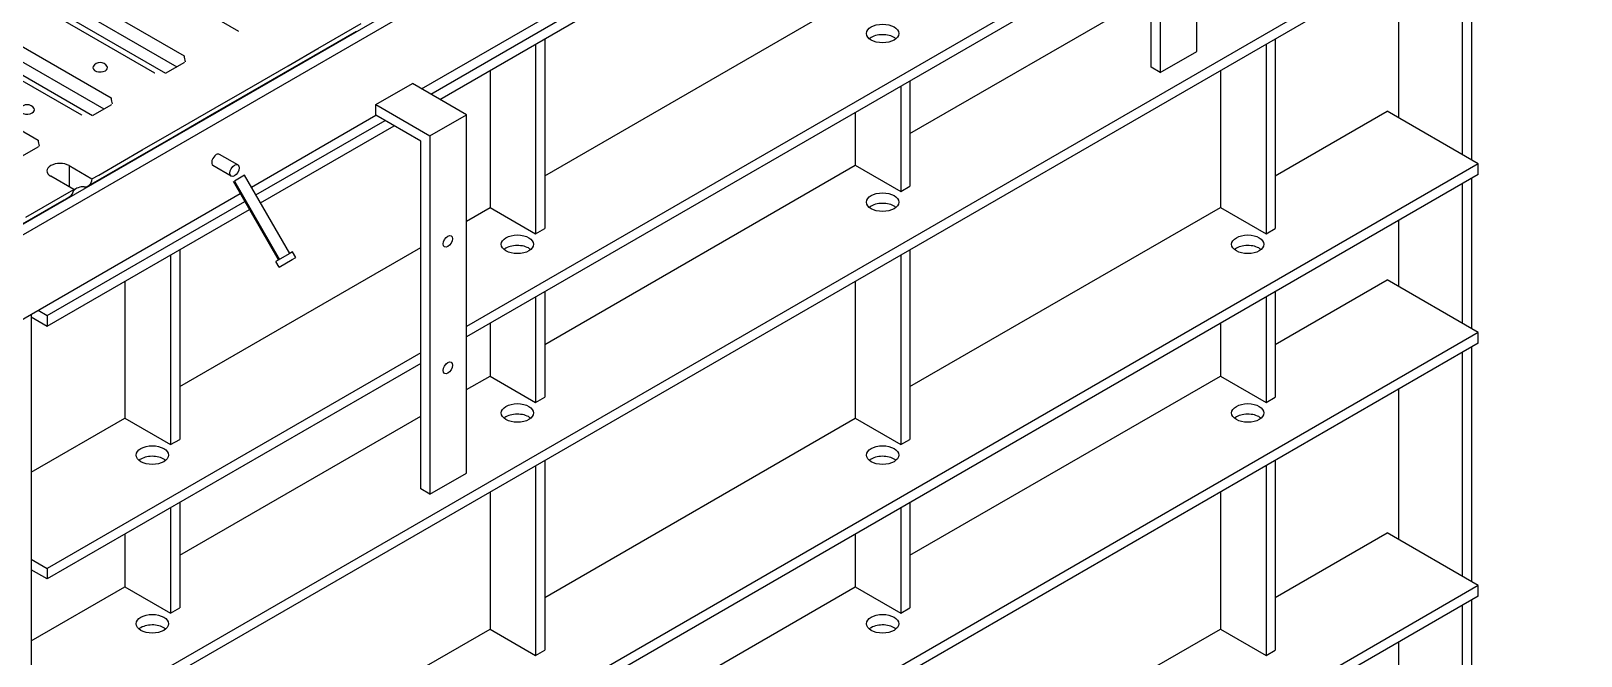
# Paper-space layout 'Layout1' of a CAD drawing. Extents: x -5 to 21.5, y -3 to 17.1.
# Drawn here: x 16.663 to 18.343, y 10.842 to 11.52 of the extents above; entities that cross this region are included whole.
import ezdxf

# ---------------------------------------------------------------- set-up
doc = ezdxf.new("R2010")
doc.units = 0
doc.header["$LTSCALE"] = 0.015748
doc.header["$MEASUREMENT"] = 0
doc.layers.add('Visible Edges', color=7, linetype='Continuous', lineweight=25)

psp = doc.layouts.get("Layout1")

# ---------------------------------------------------------------- linework, layer by layer
at = {"layer": 'Visible Edges', "color": 7, "linetype": 'Continuous', "lineweight": 25}
for p, q in [((15.0666, 10.3944), (18.3334, 12.2805)), ((15.0765, 10.3887), (18.3433, 12.2748)), ((17.9267, 11.498), (17.9267, 11.8867)), ((17.8772, 11.4809), (17.8772, 11.8581)), ((17.8871, 11.8638), (17.8871, 11.4751)), ((17.0861, 11.4575), (17.6814, 11.8012)), ((17.096, 11.4518), (17.6864, 11.7927)), ((17.1059, 11.4461), (17.6913, 11.7841)), ((16.5627, 11.7078), (16.8876, 11.5202)), ((16.4787, 11.6954), (16.8286, 11.4934)), ((16.4467, 11.6769), (16.7965, 11.4749)), ((16.4808, 11.6777), (16.8207, 11.4815)), ((16.3995, 11.6497), (16.7494, 11.4477)), ((16.4835, 11.662), (16.8084, 11.4744)), ((18.232, 11.6504), (16.6802, 10.7545)), ((16.3675, 11.6312), (16.7173, 11.4292)), ((16.4016, 11.632), (16.7415, 11.4358)), ((18.232, 11.639), (16.6802, 10.7431)), ((18.2245, 11.6347), (18.2245, 11.3804)), ((16.4043, 11.6163), (16.7292, 11.4287)), ((17.8772, 11.6285), (17.1348, 11.1998)), ((17.8772, 11.6171), (17.1348, 11.1884)), ((18.2146, 11.629), (18.2146, 11.3861)), ((16.3203, 11.604), (16.6702, 11.402)), ((18.1453, 11.589), (18.1453, 11.4261)), ((17.2197, 11.3632), (17.5563, 11.5575)), ((17.6157, 11.4089), (17.8772, 11.5599)), ((16.9703, 11.4941), (17.0155, 11.5202)), ((16.9736, 11.5012), (17.0207, 11.5284)), ((16.9736, 11.5011), (17.0207, 11.5284)), ((16.9415, 11.4826), (16.9736, 11.5012)), ((17.2098, 11.5061), (17.2098, 11.3003)), ((17.2197, 11.5118), (17.2197, 11.3061)), ((17.8871, 11.4751), (17.9267, 11.498)), ((18.0018, 11.5061), (18.0018, 11.3003)), ((18.0117, 11.5118), (18.0117, 11.3061)), ((16.8092, 11.4749), (16.8287, 11.4861)), ((16.8944, 11.4554), (16.9415, 11.4826)), ((16.8944, 11.4554), (16.9415, 11.4826)), ((16.9363, 11.4745), (16.9703, 11.4941)), ((17.8871, 11.4751), (17.8772, 11.4809)), ((16.8911, 11.4484), (16.9363, 11.4745)), ((17.0366, 11.4404), (17.0762, 11.4632)), ((17.1348, 11.4294), (17.0762, 11.4632)), ((17.1603, 11.4775), (17.1603, 11.3289)), ((17.6157, 11.4661), (17.6157, 11.3518)), ((17.9523, 11.4775), (17.9523, 11.3289)), ((16.8572, 11.4288), (16.8911, 11.4484)), ((16.8623, 11.4369), (16.8944, 11.4554)), ((17.6058, 11.4604), (17.6058, 11.3461)), ((16.7301, 11.4291), (16.7495, 11.4403)), ((16.8152, 11.4097), (16.8623, 11.4369)), ((16.8152, 11.4097), (16.8623, 11.4369)), ((17.0366, 11.4289), (17.0366, 11.4404)), ((17.0366, 11.4404), (17.0952, 11.4066)), ((17.0952, 11.4066), (17.1348, 11.4294)), ((17.1348, 11.0408), (17.1348, 11.4294)), ((17.5563, 11.4318), (17.5563, 11.3746)), ((18.0117, 11.3632), (18.133, 11.4332)), ((18.232, 11.3761), (18.133, 11.4332)), ((16.8119, 11.4027), (16.8571, 11.4288)), ((16.9016, 11.351), (17.0366, 11.4289)), ((16.9065, 11.3424), (17.0465, 11.4232)), ((16.9115, 11.3338), (17.0564, 11.4175)), ((17.0853, 11.4008), (17.0366, 11.4289)), ((16.778, 11.3831), (16.8119, 11.4027)), ((16.7831, 11.3912), (16.8152, 11.4097)), ((17.0853, 11.0236), (17.0853, 11.4008)), ((17.0952, 11.4066), (17.0952, 11.0179)), ((16.6509, 11.3834), (16.6703, 11.3946)), ((16.7327, 11.3569), (16.7779, 11.383)), ((16.736, 11.364), (16.7831, 11.3912)), ((16.736, 11.364), (16.7831, 11.3912)), ((16.8867, 11.375), (16.8669, 11.3864)), ((18.232, 11.3761), (16.6802, 10.4802)), ((18.232, 11.3646), (16.6802, 10.4687)), ((16.7089, 11.3483), (16.684, 11.3628)), ((16.7038, 11.3742), (16.7287, 11.3598)), ((16.7038, 11.3742), (16.7038, 11.3513)), ((16.7287, 11.3598), (16.736, 11.364)), ((16.8797, 11.3629), (16.8599, 11.3743)), ((16.8942, 11.3639), (16.8832, 11.3575)), ((16.9432, 11.279), (16.8942, 11.3639)), ((17.2197, 11.1803), (17.5563, 11.3746)), ((17.5563, 11.3746), (17.6058, 11.3461)), ((18.232, 11.3646), (18.232, 11.3761)), ((16.6568, 11.3183), (16.7039, 11.3455)), ((16.6568, 11.3183), (16.7039, 11.3455)), ((16.7039, 11.3455), (16.7089, 11.3483)), ((16.7245, 11.3522), (16.7327, 11.3569)), ((16.931, 11.272), (16.882, 11.3569)), ((16.8832, 11.3575), (16.9322, 11.2726)), ((17.6058, 11.3461), (17.6157, 11.3518)), ((18.2146, 11.3546), (18.2146, 11.2032)), ((18.2245, 11.3604), (18.2245, 11.1975)), ((16.2941, 11.0003), (16.8895, 11.344)), ((16.6535, 11.3112), (16.6987, 11.3373)), ((16.6802, 11.2117), (16.8944, 11.3354)), ((16.6988, 11.3373), (16.7047, 11.3408)), ((16.7038, 11.3402), (16.7038, 11.3397)), ((17.1348, 11.3141), (17.1603, 11.3289)), ((17.1603, 11.3289), (17.2098, 11.3003)), ((17.6157, 11.1346), (17.9523, 11.3289)), ((17.9523, 11.3289), (18.0018, 11.3003)), ((16.6802, 11.2003), (16.8994, 11.3268)), ((18.1453, 11.3146), (18.1453, 11.2432)), ((17.2098, 11.3003), (17.2197, 11.3061)), ((18.0018, 11.3003), (18.0117, 11.3061)), ((16.8238, 11.1346), (17.0853, 11.2856)), ((16.8238, 11.2832), (16.8238, 11.0774)), ((16.9424, 11.2785), (16.928, 11.2702)), ((16.9462, 11.2807), (16.9424, 11.2785)), ((16.9497, 11.2747), (16.9462, 11.2807)), ((17.6157, 11.2832), (17.6157, 11.0774)), ((16.8139, 11.2775), (16.8139, 11.0717)), ((16.9315, 11.2642), (16.928, 11.2702)), ((16.9315, 11.2642), (16.9459, 11.2724)), ((16.9459, 11.2724), (16.9497, 11.2747)), ((17.6058, 11.2775), (17.6058, 11.0717)), ((16.7644, 11.2489), (16.7644, 11.1003)), ((17.5563, 11.2489), (17.5563, 11.1003)), ((18.0117, 11.1803), (18.133, 11.2503)), ((18.232, 11.1932), (18.133, 11.2503)), ((17.2098, 11.2318), (17.2098, 11.1174)), ((17.2197, 11.2375), (17.2197, 11.1232)), ((18.0018, 11.2318), (18.0018, 11.1174)), ((18.0117, 11.2375), (18.0117, 11.1232)), ((16.6628, 11.2131), (16.6628, 11.2104)), ((16.6703, 11.2175), (16.6802, 11.2117)), ((16.6802, 11.2117), (16.6802, 11.2003)), ((16.6628, 11.2104), (16.6628, 10.9475)), ((16.6628, 11.2104), (16.6802, 11.2003)), ((17.1603, 11.2032), (17.1603, 11.146)), ((17.9523, 11.2032), (17.9523, 11.146)), ((18.232, 11.1932), (16.6802, 10.2973)), ((18.232, 11.1817), (16.6802, 10.2858)), ((18.2245, 11.1775), (18.2245, 10.9231)), ((18.232, 11.1817), (18.232, 11.1932)), ((17.0853, 11.1713), (16.6802, 10.9374)), ((18.2146, 11.1717), (18.2146, 10.9288)), ((17.0853, 11.1598), (16.6802, 10.926)), ((17.1348, 11.1313), (17.1603, 11.146)), ((17.1603, 11.146), (17.2098, 11.1174)), ((17.6157, 10.9517), (17.9523, 11.146)), ((17.9523, 11.146), (18.0018, 11.1174)), ((18.1453, 11.1317), (18.1453, 10.9688)), ((17.2098, 11.1174), (17.2197, 11.1232)), ((18.0018, 11.1174), (18.0117, 11.1232)), ((16.6628, 11.0417), (16.7644, 11.1003)), ((16.7644, 11.1003), (16.8139, 11.0717)), ((16.8238, 10.9517), (17.0853, 11.1027)), ((17.2197, 10.906), (17.5563, 11.1003)), ((17.5563, 11.1003), (17.6058, 11.0717)), ((16.8139, 11.0717), (16.8238, 11.0774)), ((17.6058, 11.0717), (17.6157, 11.0774)), ((17.2098, 11.0489), (17.2098, 10.8431)), ((17.2197, 11.0546), (17.2197, 10.8488)), ((18.0018, 11.0489), (18.0018, 10.8431)), ((18.0117, 11.0546), (18.0117, 10.8488)), ((17.0952, 11.0179), (17.1348, 11.0408)), ((17.0952, 11.0179), (17.0853, 11.0236)), ((17.1603, 11.0203), (17.1603, 10.8717)), ((17.9523, 11.0203), (17.9523, 10.8717)), ((16.8139, 11.0031), (16.8139, 10.8888)), ((16.8238, 11.0088), (16.8238, 10.8945)), ((17.6058, 11.0031), (17.6058, 10.8888)), ((17.6157, 11.0088), (17.6157, 10.8945)), ((18.0117, 10.906), (18.133, 10.976)), ((18.232, 10.9188), (18.133, 10.976)), ((16.7644, 10.9746), (16.7644, 10.9174)), ((17.5563, 10.9746), (17.5563, 10.9174)), ((16.6628, 10.9475), (16.6802, 10.9374)), ((16.6628, 10.9475), (16.6628, 10.936)), ((16.6802, 10.926), (16.6628, 10.936)), ((16.6628, 10.936), (16.6628, 10.7646)), ((16.6802, 10.9374), (16.6802, 10.926)), ((16.6628, 10.8588), (16.7644, 10.9174)), ((18.232, 10.9188), (16.6802, 10.0229)), ((16.7644, 10.9174), (16.8139, 10.8888)), ((17.2197, 10.7231), (17.5563, 10.9174)), ((17.5563, 10.9174), (17.6058, 10.8888)), ((18.232, 10.9074), (18.232, 10.9188)), ((18.232, 10.9074), (16.6802, 10.0115)), ((16.8139, 10.8888), (16.8238, 10.8945)), ((17.6058, 10.8888), (17.6157, 10.8945)), ((18.2146, 10.8974), (18.2146, 10.7717)), ((18.2245, 10.9031), (18.2245, 10.7774)), ((16.8238, 10.6774), (17.1603, 10.8717)), ((17.1603, 10.8717), (17.2098, 10.8431)), ((17.6157, 10.6774), (17.9523, 10.8717)), ((17.9523, 10.8717), (18.0018, 10.8431)), ((17.2098, 10.8431), (17.2197, 10.8488)), ((18.0018, 10.8431), (18.0117, 10.8488)), ((18.1453, 10.8574), (18.1453, 10.8117))]:
    psp.add_line(p, q, dxfattribs=at)
for points in [[(16.9736, 11.5012), (16.9735, 11.5007)], [(16.8287, 11.4861), (16.8291, 11.4863)], [(16.9415, 11.4826), (16.9415, 11.4822)], [(16.9703, 11.4941), (16.9705, 11.4942)], [(16.7965, 11.4749), (16.797, 11.4747)], [(16.8911, 11.4484), (16.8913, 11.4485)], [(16.8944, 11.4554), (16.8943, 11.455)], [(16.7495, 11.4403), (16.7499, 11.4406)], [(16.8623, 11.4369), (16.8623, 11.4365)], [(16.7173, 11.4292), (16.7178, 11.4289)], [(16.8119, 11.4027), (16.8121, 11.4028)], [(16.8152, 11.4097), (16.8151, 11.4093)], [(16.6703, 11.3946), (16.6707, 11.3949)], [(16.7831, 11.3912), (16.7831, 11.3907)], [(16.736, 11.364), (16.7359, 11.3635)], [(16.7039, 11.3455), (16.7039, 11.345)], [(16.7327, 11.3569), (16.7329, 11.3571)]]:
    psp.add_lwpolyline(points, dxfattribs=at)
for centre in [(16.7376, 11.4774), (16.6584, 11.4316)]:
    psp.add_arc(centre, 0.00868, 30.9041, 149.0959, dxfattribs=at)
for centre, major_axis in [((17.586, 11.5175), (0.0175, 0)), ((16.8832, 11.3689), (-0.0035, -0.00606)), ((17.586, 11.3346), (0.0175, 0)), ((17.1146, 11.2921), (-0.0035, -0.00606)), ((17.19, 11.2889), (0.0175, 0)), ((17.982, 11.2889), (0.0175, 0)), ((17.1146, 11.1549), (-0.0035, -0.00606)), ((17.19, 11.106), (0.0175, 0)), ((17.982, 11.106), (0.0175, 0)), ((16.7941, 11.0603), (0.0175, 0)), ((17.586, 11.0603), (0.0175, 0)), ((16.7941, 10.8774), (0.0175, 0)), ((17.586, 10.8774), (0.0175, 0))]:
    psp.add_ellipse(centre, major_axis=major_axis, ratio=0.57735, dxfattribs=at)
for centre, major_axis, ratio, start_param, end_param in [((17.586, 11.5061), (-0.0175, 0), 0.57735, 3.742857, 5.497787), ((17.0132, 11.524), (0.028, 0.0485), 0.57735, 2.356194, 2.356235), ((17.586, 11.5061), (-0.0175, 0), 0.57735, 5.497787, 5.681921), ((16.7376, 11.4803), (-0.00788, 0), 0.57735, 5.950442, 8.63938), ((16.7376, 11.4803), (0.00788, 0), 0.57735, 5.497787, 6.615929), ((16.8682, 11.5163), (0.0211, 0.0522), 0.650377, 2.265106, 2.404384), ((16.9019, 11.4598), (-0.028, -0.0485), 0.57735, 2.356154, 2.356194), ((16.789, 11.4705), (0.0211, 0.0522), 0.650377, 2.265106, 2.404384), ((16.934, 11.4783), (0.028, 0.0485), 0.57735, 2.356194, 2.356235), ((16.6584, 11.4346), (-0.00788, 0), 0.57735, 5.950442, 8.63938), ((16.6584, 11.4346), (0.00788, 0), 0.57735, 5.497787, 6.615929), ((16.8227, 11.414), (-0.028, -0.0485), 0.57735, 2.356154, 2.356194), ((16.7098, 11.4248), (0.0211, 0.0522), 0.650377, 2.265106, 2.404384), ((16.8548, 11.4326), (0.028, 0.0485), 0.57735, 2.356194, 2.356235), ((16.7435, 11.3683), (-0.028, -0.0485), 0.57735, 2.356154, 2.356194), ((16.8634, 11.3804), (-0.0035, -0.00606), 0.57735, 3.926991, 6.283185), ((16.8634, 11.3804), (0.0035, 0.00606), 0.57735, 0, 0.785398), ((16.6939, 11.3685), (-0.014, 0), 0.57735, 3.926991, 7.068583), ((16.7756, 11.3868), (0.028, 0.0485), 0.57735, 2.356194, 2.356235), ((16.6643, 11.3226), (-0.028, -0.0485), 0.57735, 2.356154, 2.356194), ((16.6942, 11.3589), (0.0105, -0.0182), 0.57735, 0, 0.663234), ((16.7327, 11.3129), (-0.021, 0.0364), 0.57735, 5.931713, 6.439742), ((16.714, 11.3704), (0.0105, -0.0182), 0.57735, 5.931713, 6.94642), ((16.7129, 11.3015), (-0.021, 0.0364), 0.57735, 0.4316, 0.459111), ((16.7327, 11.3129), (0.021, -0.0364), 0.57735, 3.573025, 3.600704), ((17.586, 11.3232), (-0.0175, 0), 0.57735, 5.497787, 5.681921), ((17.586, 11.3232), (-0.0175, 0), 0.57735, 3.742857, 5.497787), ((17.19, 11.2775), (-0.0175, 0), 0.57735, 5.497787, 5.681921), ((17.19, 11.2775), (-0.0175, 0), 0.57735, 3.742857, 5.497787), ((17.982, 11.2775), (-0.0175, 0), 0.57735, 5.497787, 5.681921), ((17.982, 11.2775), (-0.0175, 0), 0.57735, 3.742857, 5.497787), ((17.19, 11.0946), (-0.0175, 0), 0.57735, 5.497787, 5.681921), ((17.19, 11.0946), (-0.0175, 0), 0.57735, 3.742857, 5.497787), ((17.982, 11.0946), (-0.0175, 0), 0.57735, 5.497787, 5.681921), ((17.982, 11.0946), (-0.0175, 0), 0.57735, 3.742857, 5.497787), ((16.7941, 11.0489), (-0.0175, 0), 0.57735, 5.497787, 5.681921), ((16.7941, 11.0489), (-0.0175, 0), 0.57735, 3.742857, 5.497787), ((17.586, 11.0489), (-0.0175, 0), 0.57735, 5.497787, 5.681921), ((17.586, 11.0489), (-0.0175, 0), 0.57735, 3.742857, 5.497787), ((16.7941, 10.866), (-0.0175, 0), 0.57735, 3.742857, 5.497787), ((17.586, 10.866), (-0.0175, 0), 0.57735, 3.742857, 5.497787), ((16.7941, 10.866), (-0.0175, 0), 0.57735, 5.497787, 5.681921), ((17.586, 10.866), (-0.0175, 0), 0.57735, 5.497787, 5.681921)]:
    psp.add_ellipse(centre, major_axis=major_axis, ratio=ratio, start_param=start_param, end_param=end_param, dxfattribs=at)

doc.saveas('drawing.dxf')
